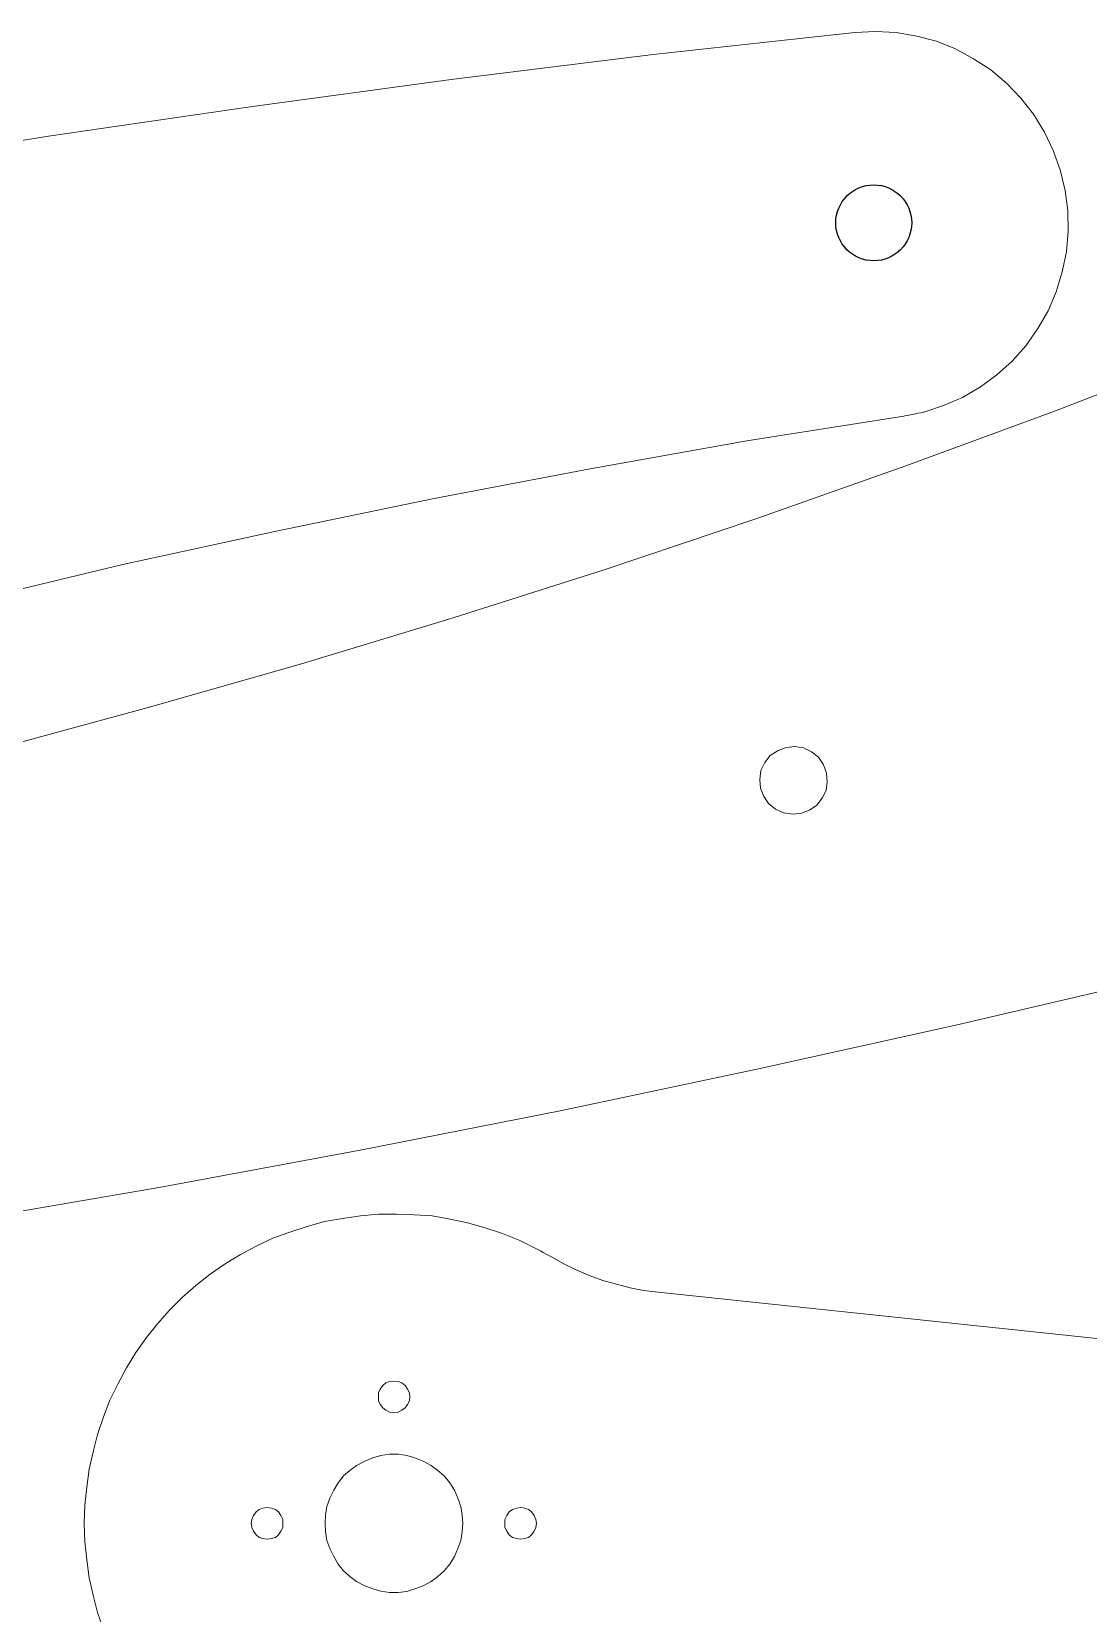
# Model space of a CAD drawing. Header units: millimetres. Extents: x -457 to 427, y -166 to 155.
# Drawn here: x -334.3 to -271.6, y 56.6 to 150.4 of the extents above; entities that cross this region are included whole.
import ezdxf

# ---------------------------------------------------------------- set-up
doc = ezdxf.new("R2010")
doc.units = ezdxf.units.MM
doc.header["$MEASUREMENT"] = 0
doc.layers.add('Livello 1', color=18, linetype='Continuous', true_color=0x000000)
doc.layers.add('Predefinito', color=18, linetype='Continuous', true_color=0x000000)

msp = doc.modelspace()

# ---------------------------------------------------------------- linework, layer by layer
at = {"layer": 'Livello 1', "lineweight": 20}
msp.add_line((-255.554, 71.283), (-297.135, 75.657), dxfattribs=at)
for points, knots in [([(-285.472, 150.303), (-285.472, 150.303), (-297.437, 149.012), (-297.437, 149.012), (-297.437, 149.012), (-309.395, 147.533), (-309.395, 147.533), (-309.395, 147.533), (-321.322, 145.912), (-321.322, 145.912), (-321.322, 145.912), (-333.259, 144.175), (-333.259, 144.175), (-333.259, 144.175), (-345.155, 142.259), (-345.155, 142.259), (-345.155, 142.259), (-357.026, 140.235), (-357.026, 140.235), (-357.026, 140.235), (-368.855, 138.032), (-368.855, 138.032), (-368.855, 138.032), (-380.696, 135.713), (-380.696, 135.713), (-380.696, 135.713), (-392.459, 133.224), (-392.459, 133.224), (-392.459, 133.224), (-404.233, 130.619), (-404.233, 130.619), (-404.233, 130.619), (-415.975, 127.871), (-415.975, 127.871), (-415.975, 127.871), (-427.639, 124.952), (-427.639, 124.952), (-427.639, 124.952), (-439.314, 121.917), (-439.314, 121.917)], [0, 0, 0, 0, 0.076923, 0.076923, 0.076923, 0.153846, 0.153846, 0.153846, 0.230769, 0.230769, 0.230769, 0.307692, 0.307692, 0.307692, 0.384615, 0.384615, 0.384615, 0.461538, 0.461538, 0.461538, 0.538462, 0.538462, 0.538462, 0.615385, 0.615385, 0.615385, 0.692308, 0.692308, 0.692308, 0.769231, 0.769231, 0.769231, 0.846154, 0.846154, 0.846154, 0.923077, 0.923077, 0.923077, 1, 1, 1, 1]), ([(-282.566, 127.58), (-282.553, 127.583), (-281.376, 127.817), (-281.376, 127.817), (-281.376, 127.817), (-280.219, 128.198), (-280.219, 128.198), (-280.219, 128.198), (-279.087, 128.686), (-279.087, 128.686), (-279.087, 128.686), (-278.022, 129.308), (-278.022, 129.308), (-278.022, 129.308), (-277.055, 130.022), (-277.055, 130.022), (-277.055, 130.022), (-276.149, 130.835), (-276.149, 130.835), (-276.149, 130.835), (-275.338, 131.739), (-275.338, 131.739), (-275.338, 131.739), (-274.633, 132.77), (-274.633, 132.77), (-274.633, 132.77), (-274.008, 133.819), (-274.008, 133.819), (-274.008, 133.819), (-273.551, 134.944), (-273.551, 134.944), (-273.551, 134.944), (-273.182, 136.123), (-273.182, 136.123), (-273.182, 136.123), (-272.929, 137.314), (-272.929, 137.314), (-272.929, 137.314), (-272.835, 138.543), (-272.835, 138.543), (-272.835, 138.543), (-272.848, 139.747), (-272.848, 139.747), (-272.848, 139.747), (-273.014, 140.954), (-273.014, 140.954), (-273.014, 140.954), (-273.296, 142.172), (-273.296, 142.172), (-273.296, 142.172), (-273.712, 143.321), (-273.712, 143.321), (-273.712, 143.321), (-274.227, 144.409), (-274.227, 144.409), (-274.227, 144.409), (-274.885, 145.464), (-274.885, 145.464), (-274.885, 145.464), (-275.635, 146.423), (-275.635, 146.423), (-275.635, 146.423), (-276.475, 147.286), (-276.475, 147.286), (-276.475, 147.286), (-277.416, 148.088), (-277.416, 148.088), (-277.416, 148.088), (-278.438, 148.757), (-278.438, 148.757), (-278.438, 148.757), (-279.516, 149.338), (-279.516, 149.338), (-279.516, 149.338), (-280.64, 149.795), (-280.64, 149.795), (-280.64, 149.795), (-281.803, 150.093), (-281.803, 150.093), (-281.803, 150.093), (-283.021, 150.302), (-283.021, 150.302), (-283.021, 150.302), (-284.242, 150.36), (-284.242, 150.36), (-284.242, 150.36), (-285.474, 150.302), (-285.474, 150.302)], [3, 3, 3, 3, 3.034289, 3.034289, 3.034289, 3.068779, 3.068779, 3.068779, 3.103268, 3.103268, 3.103268, 3.137758, 3.137758, 3.137758, 3.172248, 3.172248, 3.172248, 3.206737, 3.206737, 3.206737, 3.241227, 3.241227, 3.241227, 3.275717, 3.275717, 3.275717, 3.310207, 3.310207, 3.310207, 3.344696, 3.344696, 3.344696, 3.379186, 3.379186, 3.379186, 3.413676, 3.413676, 3.413676, 3.448165, 3.448165, 3.448165, 3.482655, 3.482655, 3.482655, 3.517145, 3.517145, 3.517145, 3.551634, 3.551634, 3.551634, 3.586124, 3.586124, 3.586124, 3.620614, 3.620614, 3.620614, 3.655103, 3.655103, 3.655103, 3.689593, 3.689593, 3.689593, 3.724083, 3.724083, 3.724083, 3.758572, 3.758572, 3.758572, 3.793062, 3.793062, 3.793062, 3.827552, 3.827552, 3.827552, 3.862041, 3.862041, 3.862041, 3.896531, 3.896531, 3.896531, 3.931021, 3.931021, 3.931021, 3.96551, 3.96551, 3.96551, 4, 4, 4, 4]), ([(-256.058, 134.846), (-256.058, 134.846), (-264.782, 131.285), (-264.782, 131.285), (-264.782, 131.285), (-273.583, 127.894), (-273.583, 127.894), (-273.583, 127.894), (-282.452, 124.639), (-282.452, 124.639), (-282.452, 124.639), (-291.347, 121.492), (-291.347, 121.492), (-291.347, 121.492), (-300.275, 118.488), (-300.275, 118.488), (-300.275, 118.488), (-309.272, 115.618), (-309.272, 115.618), (-309.272, 115.618), (-318.266, 112.9), (-318.266, 112.9), (-318.266, 112.9), (-327.364, 110.309), (-327.364, 110.309), (-327.364, 110.309), (-336.451, 107.834), (-336.451, 107.834), (-336.451, 107.834), (-345.581, 105.537), (-345.581, 105.537), (-345.581, 105.537), (-354.771, 103.34), (-354.771, 103.34), (-354.771, 103.34), (-363.966, 101.331), (-363.966, 101.331), (-363.966, 101.331), (-373.222, 99.42), (-373.222, 99.42), (-373.222, 99.42), (-382.474, 97.661), (-382.474, 97.661), (-382.474, 97.661), (-391.752, 96.01), (-391.752, 96.01), (-391.752, 96.01), (-401.071, 94.537), (-401.072, 94.537)], [1, 1, 1, 1, 1.0625, 1.0625, 1.0625, 1.125, 1.125, 1.125, 1.1875, 1.1875, 1.1875, 1.25, 1.25, 1.25, 1.3125, 1.3125, 1.3125, 1.375, 1.375, 1.375, 1.4375, 1.4375, 1.4375, 1.5, 1.5, 1.5, 1.5625, 1.5625, 1.5625, 1.625, 1.625, 1.625, 1.6875, 1.6875, 1.6875, 1.75, 1.75, 1.75, 1.8125, 1.8125, 1.8125, 1.875, 1.875, 1.875, 1.9375, 1.9375, 1.9375, 2, 2, 2, 2]), ([(-427.581, 87.272), (-427.58, 87.272), (-418.856, 90.833), (-418.856, 90.833), (-418.856, 90.833), (-410.055, 94.223), (-410.055, 94.223), (-410.055, 94.223), (-401.185, 97.478), (-401.185, 97.478), (-401.185, 97.478), (-392.291, 100.626), (-392.291, 100.626), (-392.291, 100.626), (-383.363, 103.63), (-383.363, 103.63), (-383.363, 103.63), (-374.366, 106.499), (-374.366, 106.499), (-374.366, 106.499), (-365.372, 109.217), (-365.372, 109.217), (-365.372, 109.217), (-356.273, 111.809), (-356.273, 111.809), (-356.273, 111.809), (-347.186, 114.284), (-347.186, 114.284), (-347.186, 114.284), (-338.057, 116.58), (-338.057, 116.58), (-338.057, 116.58), (-328.867, 118.777), (-328.867, 118.777), (-328.867, 118.777), (-319.672, 120.787), (-319.672, 120.787), (-319.672, 120.787), (-310.416, 122.697), (-310.416, 122.697), (-310.416, 122.697), (-301.163, 124.456), (-301.163, 124.456), (-301.163, 124.456), (-291.885, 126.108), (-291.885, 126.108), (-291.885, 126.108), (-282.566, 127.58), (-282.566, 127.58)], [2, 2, 2, 2, 2.0625, 2.0625, 2.0625, 2.125, 2.125, 2.125, 2.1875, 2.1875, 2.1875, 2.25, 2.25, 2.25, 2.3125, 2.3125, 2.3125, 2.375, 2.375, 2.375, 2.4375, 2.4375, 2.4375, 2.5, 2.5, 2.5, 2.5625, 2.5625, 2.5625, 2.625, 2.625, 2.625, 2.6875, 2.6875, 2.6875, 2.75, 2.75, 2.75, 2.8125, 2.8125, 2.8125, 2.875, 2.875, 2.875, 2.9375, 2.9375, 2.9375, 3, 3, 3, 3]), ([(-291.057, 105.523), (-291.057, 105.523), (-291.101, 106.041), (-291.101, 106.041), (-291.101, 106.041), (-291.038, 106.584), (-291.038, 106.584), (-291.038, 106.584), (-290.806, 107.053), (-290.806, 107.053), (-290.806, 107.053), (-290.487, 107.466), (-290.487, 107.466), (-290.487, 107.466), (-290.027, 107.761), (-290.027, 107.761), (-290.027, 107.761), (-289.542, 107.948), (-289.542, 107.948), (-289.542, 107.948), (-289.024, 107.992), (-289.024, 107.992), (-289.024, 107.992), (-288.516, 107.921), (-288.516, 107.921), (-288.516, 107.921), (-288.049, 107.689), (-288.049, 107.689), (-288.049, 107.689), (-287.635, 107.37), (-287.635, 107.37), (-287.635, 107.37), (-287.34, 106.91), (-287.34, 106.91), (-287.34, 106.91), (-287.153, 106.425), (-287.153, 106.425), (-287.153, 106.425), (-287.108, 105.906), (-287.108, 105.906), (-287.108, 105.906), (-287.18, 105.399), (-287.18, 105.399), (-287.18, 105.399), (-287.412, 104.931), (-287.412, 104.931), (-287.412, 104.931), (-287.731, 104.518), (-287.731, 104.518), (-287.731, 104.518), (-288.156, 104.231), (-288.156, 104.231), (-288.156, 104.231), (-288.639, 104.043), (-288.639, 104.043), (-288.639, 104.043), (-289.157, 103.999), (-289.157, 103.999), (-289.157, 103.999), (-289.701, 104.062), (-289.701, 104.062), (-289.701, 104.062), (-290.169, 104.294), (-290.169, 104.294), (-290.169, 104.294), (-290.583, 104.613), (-290.583, 104.613), (-290.583, 104.613), (-290.869, 105.038), (-290.869, 105.038), (-290.869, 105.038), (-291.057, 105.523), (-291.057, 105.523)], [0, 0, 0, 0, 0.041667, 0.041667, 0.041667, 0.083333, 0.083333, 0.083333, 0.125, 0.125, 0.125, 0.166667, 0.166667, 0.166667, 0.208333, 0.208333, 0.208333, 0.25, 0.25, 0.25, 0.291667, 0.291667, 0.291667, 0.333333, 0.333333, 0.333333, 0.375, 0.375, 0.375, 0.416667, 0.416667, 0.416667, 0.458333, 0.458333, 0.458333, 0.5, 0.5, 0.5, 0.541667, 0.541667, 0.541667, 0.583333, 0.583333, 0.583333, 0.625, 0.625, 0.625, 0.666667, 0.666667, 0.666667, 0.708333, 0.708333, 0.708333, 0.75, 0.75, 0.75, 0.791667, 0.791667, 0.791667, 0.833333, 0.833333, 0.833333, 0.875, 0.875, 0.875, 0.916667, 0.916667, 0.916667, 0.958333, 0.958333, 0.958333, 1, 1, 1, 1]), ([(-398.166, 71.815), (-398.085, 71.824), (-386.202, 73.106), (-386.202, 73.106), (-386.202, 73.106), (-374.242, 74.584), (-374.242, 74.584), (-374.242, 74.584), (-362.316, 76.205), (-362.316, 76.205), (-362.316, 76.205), (-350.379, 77.943), (-350.379, 77.943), (-350.379, 77.943), (-338.483, 79.859), (-338.483, 79.859), (-338.483, 79.859), (-326.613, 81.883), (-326.613, 81.883), (-326.613, 81.883), (-314.783, 84.086), (-314.783, 84.086), (-314.783, 84.086), (-302.942, 86.404), (-302.942, 86.404), (-302.942, 86.404), (-291.179, 88.894), (-291.179, 88.894), (-291.179, 88.894), (-279.405, 91.499), (-279.405, 91.499), (-279.405, 91.499), (-267.663, 94.247), (-267.663, 94.247), (-267.663, 94.247), (-255.998, 97.167), (-255.998, 97.167), (-255.998, 97.167), (-244.323, 100.201), (-244.324, 100.201)], [3, 3, 3, 3, 3.076682, 3.076682, 3.076682, 3.153625, 3.153625, 3.153625, 3.230568, 3.230568, 3.230568, 3.307512, 3.307512, 3.307512, 3.384455, 3.384455, 3.384455, 3.461398, 3.461398, 3.461398, 3.538341, 3.538341, 3.538341, 3.615284, 3.615284, 3.615284, 3.692227, 3.692227, 3.692227, 3.769171, 3.769171, 3.769171, 3.846114, 3.846114, 3.846114, 3.923057, 3.923057, 3.923057, 4, 4, 4, 4]), ([(-303.458, 77.753), (-303.466, 77.758), (-304.414, 78.268), (-304.414, 78.268), (-304.414, 78.268), (-305.37, 78.746), (-305.37, 78.746), (-305.37, 78.746), (-306.362, 79.15), (-306.362, 79.15), (-306.362, 79.15), (-307.392, 79.481), (-307.392, 79.481), (-307.392, 79.481), (-308.422, 79.775), (-308.422, 79.775), (-308.422, 79.775), (-309.452, 79.996), (-309.452, 79.996), (-309.452, 79.996), (-310.516, 80.18), (-310.516, 80.18), (-310.516, 80.18), (-311.583, 80.253), (-311.583, 80.253), (-311.583, 80.253), (-312.649, 80.29), (-312.649, 80.29), (-312.649, 80.29), (-313.714, 80.29), (-313.714, 80.29), (-313.714, 80.29), (-314.781, 80.18), (-314.781, 80.18), (-314.781, 80.18), (-315.846, 80.033), (-315.846, 80.033), (-315.846, 80.033), (-316.912, 79.849), (-316.912, 79.849), (-316.912, 79.849), (-317.942, 79.555), (-317.942, 79.555), (-317.942, 79.555), (-318.971, 79.224), (-318.971, 79.224), (-318.971, 79.224), (-319.964, 78.856), (-319.964, 78.856), (-319.964, 78.856), (-320.92, 78.415), (-320.92, 78.415), (-320.92, 78.415), (-321.876, 77.901), (-321.876, 77.901), (-321.876, 77.901), (-322.795, 77.349), (-322.795, 77.349), (-322.795, 77.349), (-323.677, 76.724), (-323.677, 76.724), (-323.677, 76.724), (-324.523, 76.063), (-324.523, 76.063), (-324.523, 76.063), (-325.331, 75.364), (-325.331, 75.364), (-325.331, 75.364), (-326.103, 74.592), (-326.103, 74.592), (-326.103, 74.592), (-326.802, 73.783), (-326.802, 73.783), (-326.802, 73.783), (-327.464, 72.974), (-327.464, 72.974), (-327.464, 72.974), (-328.089, 72.092), (-328.089, 72.092), (-328.089, 72.092), (-328.64, 71.173), (-328.64, 71.173), (-328.64, 71.173), (-329.155, 70.217), (-329.155, 70.217), (-329.155, 70.217), (-329.632, 69.261), (-329.632, 69.261), (-329.632, 69.261), (-330, 68.269), (-330, 68.269), (-330, 68.269), (-330.368, 67.239), (-330.368, 67.239), (-330.368, 67.239), (-330.625, 66.21), (-330.625, 66.21), (-330.625, 66.21), (-330.846, 65.18), (-330.846, 65.18), (-330.846, 65.18), (-330.993, 64.114), (-330.993, 64.114), (-330.993, 64.114), (-331.103, 63.048), (-331.103, 63.048), (-331.103, 63.048), (-331.141, 61.982), (-331.141, 61.982), (-331.141, 61.982), (-331.103, 60.879), (-331.103, 60.879), (-331.103, 60.879), (-330.993, 59.813), (-330.993, 59.813), (-330.993, 59.813), (-330.846, 58.747), (-330.846, 58.747), (-330.846, 58.747), (-330.625, 57.718), (-330.625, 57.718), (-330.625, 57.718), (-330.368, 56.688), (-330.368, 56.688), (-330.368, 56.688), (-330, 55.659), (-330, 55.659), (-330, 55.659), (-329.632, 54.666), (-329.632, 54.666), (-329.632, 54.666), (-329.155, 53.711), (-329.155, 53.711), (-329.155, 53.711), (-328.64, 52.754), (-328.64, 52.754), (-328.64, 52.754), (-328.089, 51.834), (-328.089, 51.834), (-328.089, 51.834), (-327.464, 50.953), (-327.464, 50.953), (-327.464, 50.953), (-326.802, 50.144), (-326.802, 50.144), (-326.802, 50.144), (-326.103, 49.336), (-326.103, 49.336), (-326.103, 49.336), (-325.331, 48.564), (-325.331, 48.564), (-325.331, 48.564), (-324.523, 47.865), (-324.523, 47.865), (-324.523, 47.865), (-323.677, 47.203), (-323.677, 47.203), (-323.677, 47.203), (-322.795, 46.578), (-322.795, 46.578), (-322.795, 46.578), (-321.876, 46.027), (-321.876, 46.027), (-321.876, 46.027), (-320.92, 45.513), (-320.92, 45.513), (-320.92, 45.513), (-319.964, 45.072), (-319.964, 45.072), (-319.964, 45.072), (-318.971, 44.704), (-318.971, 44.704), (-318.971, 44.704), (-317.942, 44.373), (-317.942, 44.373), (-317.942, 44.373), (-316.912, 44.079), (-316.912, 44.079), (-316.912, 44.079), (-315.846, 43.895), (-315.846, 43.895), (-315.846, 43.895), (-314.781, 43.749), (-314.781, 43.749), (-314.781, 43.749), (-313.714, 43.638), (-313.714, 43.638), (-313.714, 43.638), (-312.649, 43.638), (-312.649, 43.638), (-312.649, 43.638), (-311.583, 43.676), (-311.583, 43.676), (-311.583, 43.676), (-310.517, 43.749), (-310.517, 43.749), (-310.517, 43.749), (-309.452, 43.933), (-309.452, 43.933), (-309.452, 43.933), (-308.422, 44.154), (-308.422, 44.154), (-308.422, 44.154), (-307.392, 44.448), (-307.392, 44.448), (-307.392, 44.448), (-306.363, 44.779), (-306.363, 44.779), (-306.363, 44.779), (-305.37, 45.184), (-305.37, 45.184), (-305.37, 45.184), (-304.414, 45.662), (-304.414, 45.662), (-304.414, 45.662), (-303.458, 46.176), (-303.458, 46.176)], [86.620405, 86.620405, 86.620405, 86.620405, 86.634234, 86.634234, 86.634234, 86.648124, 86.648124, 86.648124, 86.662014, 86.662014, 86.662014, 86.675903, 86.675903, 86.675903, 86.689793, 86.689793, 86.689793, 86.703683, 86.703683, 86.703683, 86.717572, 86.717572, 86.717572, 86.731462, 86.731462, 86.731462, 86.745352, 86.745352, 86.745352, 86.759242, 86.759242, 86.759242, 86.773131, 86.773131, 86.773131, 86.787021, 86.787021, 86.787021, 86.800911, 86.800911, 86.800911, 86.8148, 86.8148, 86.8148, 86.82869, 86.82869, 86.82869, 86.84258, 86.84258, 86.84258, 86.85647, 86.85647, 86.85647, 86.870359, 86.870359, 86.870359, 86.884249, 86.884249, 86.884249, 86.898139, 86.898139, 86.898139, 86.912029, 86.912029, 86.912029, 86.925918, 86.925918, 86.925918, 86.939808, 86.939808, 86.939808, 86.953698, 86.953698, 86.953698, 86.967587, 86.967587, 86.967587, 86.981477, 86.981477, 86.981477, 86.995367, 86.995367, 86.995367, 87.009257, 87.009257, 87.009257, 87.023146, 87.023146, 87.023146, 87.037036, 87.037036, 87.037036, 87.050926, 87.050926, 87.050926, 87.064816, 87.064816, 87.064816, 87.078705, 87.078705, 87.078705, 87.092595, 87.092595, 87.092595, 87.106485, 87.106485, 87.106485, 87.120374, 87.120374, 87.120374, 87.134264, 87.134264, 87.134264, 87.148154, 87.148154, 87.148154, 87.162044, 87.162044, 87.162044, 87.175933, 87.175933, 87.175933, 87.189823, 87.189823, 87.189823, 87.203713, 87.203713, 87.203713, 87.217603, 87.217603, 87.217603, 87.231492, 87.231492, 87.231492, 87.245382, 87.245382, 87.245382, 87.259272, 87.259272, 87.259272, 87.273161, 87.273161, 87.273161, 87.287051, 87.287051, 87.287051, 87.300941, 87.300941, 87.300941, 87.314831, 87.314831, 87.314831, 87.32872, 87.32872, 87.32872, 87.34261, 87.34261, 87.34261, 87.3565, 87.3565, 87.3565, 87.37039, 87.37039, 87.37039, 87.384279, 87.384279, 87.384279, 87.398169, 87.398169, 87.398169, 87.412059, 87.412059, 87.412059, 87.425948, 87.425948, 87.425948, 87.439838, 87.439838, 87.439838, 87.453728, 87.453728, 87.453728, 87.467618, 87.467618, 87.467618, 87.481507, 87.481507, 87.481507, 87.495397, 87.495397, 87.495397, 87.509287, 87.509287, 87.509287, 87.523177, 87.523177, 87.523177, 87.537066, 87.537066, 87.537066, 87.550956, 87.550956, 87.550956, 87.564846, 87.564846, 87.564846, 87.578735, 87.578735, 87.578735, 87.592625, 87.592625, 87.592625, 87.606515, 87.606515, 87.606515, 87.620405, 87.620405, 87.620405, 87.620405]), ([(-297.135, 75.657), (-297.135, 75.657), (-297.98, 75.768), (-297.98, 75.768), (-297.98, 75.768), (-298.789, 75.915), (-298.789, 75.915), (-298.789, 75.915), (-299.598, 76.136), (-299.598, 76.136), (-299.598, 76.136), (-300.406, 76.356), (-300.406, 76.356), (-300.406, 76.356), (-301.214, 76.65), (-301.214, 76.65), (-301.214, 76.65), (-301.987, 76.981), (-301.987, 76.981), (-301.987, 76.981), (-302.723, 77.349), (-302.723, 77.349), (-302.723, 77.349), (-303.458, 77.753), (-303.458, 77.753)], [85.620405, 85.620405, 85.620405, 85.620405, 85.745405, 85.745405, 85.745405, 85.870405, 85.870405, 85.870405, 85.995405, 85.995405, 85.995405, 86.120405, 86.120405, 86.120405, 86.245405, 86.245405, 86.245405, 86.370405, 86.370405, 86.370405, 86.495405, 86.495405, 86.495405, 86.620405, 86.620405, 86.620405, 86.620405]), ([(-313.715, 69.481), (-313.715, 69.481), (-313.715, 69.702), (-313.715, 69.702), (-313.715, 69.702), (-313.605, 69.923), (-313.605, 69.923), (-313.605, 69.923), (-313.458, 70.143), (-313.458, 70.143), (-313.458, 70.143), (-313.274, 70.29), (-313.274, 70.29), (-313.274, 70.29), (-313.053, 70.364), (-313.053, 70.364), (-313.053, 70.364), (-312.796, 70.401), (-312.796, 70.401), (-312.796, 70.401), (-312.539, 70.364), (-312.539, 70.364), (-312.539, 70.364), (-312.318, 70.29), (-312.318, 70.29), (-312.318, 70.29), (-312.134, 70.143), (-312.134, 70.143), (-312.134, 70.143), (-311.987, 69.923), (-311.987, 69.923), (-311.987, 69.923), (-311.877, 69.702), (-311.877, 69.702), (-311.877, 69.702), (-311.84, 69.481), (-311.84, 69.481), (-311.84, 69.481), (-311.877, 69.224), (-311.877, 69.224), (-311.877, 69.224), (-311.987, 69.003), (-311.987, 69.003), (-311.987, 69.003), (-312.134, 68.819), (-312.134, 68.819), (-312.134, 68.819), (-312.318, 68.672), (-312.318, 68.672), (-312.318, 68.672), (-312.539, 68.562), (-312.539, 68.562), (-312.539, 68.562), (-312.796, 68.525), (-312.796, 68.525), (-312.796, 68.525), (-313.053, 68.562), (-313.053, 68.562), (-313.053, 68.562), (-313.274, 68.672), (-313.274, 68.672), (-313.274, 68.672), (-313.458, 68.819), (-313.458, 68.819), (-313.458, 68.819), (-313.605, 69.003), (-313.605, 69.003), (-313.605, 69.003), (-313.715, 69.224), (-313.715, 69.224), (-313.715, 69.224), (-313.715, 69.481), (-313.715, 69.481)], [0, 0, 0, 0, 0.041667, 0.041667, 0.041667, 0.083333, 0.083333, 0.083333, 0.125, 0.125, 0.125, 0.166667, 0.166667, 0.166667, 0.208333, 0.208333, 0.208333, 0.25, 0.25, 0.25, 0.291667, 0.291667, 0.291667, 0.333333, 0.333333, 0.333333, 0.375, 0.375, 0.375, 0.416667, 0.416667, 0.416667, 0.458333, 0.458333, 0.458333, 0.5, 0.5, 0.5, 0.541667, 0.541667, 0.541667, 0.583333, 0.583333, 0.583333, 0.625, 0.625, 0.625, 0.666667, 0.666667, 0.666667, 0.708333, 0.708333, 0.708333, 0.75, 0.75, 0.75, 0.791667, 0.791667, 0.791667, 0.833333, 0.833333, 0.833333, 0.875, 0.875, 0.875, 0.916667, 0.916667, 0.916667, 0.958333, 0.958333, 0.958333, 1, 1, 1, 1]), ([(-316.877, 61.981), (-316.877, 61.981), (-316.84, 62.459), (-316.84, 62.459), (-316.84, 62.459), (-316.766, 62.974), (-316.766, 62.974), (-316.766, 62.974), (-316.582, 63.452), (-316.582, 63.452), (-316.582, 63.452), (-316.362, 63.93), (-316.362, 63.93), (-316.362, 63.93), (-316.105, 64.371), (-316.105, 64.371), (-316.105, 64.371), (-315.774, 64.775), (-315.774, 64.775), (-315.774, 64.775), (-315.406, 65.106), (-315.406, 65.106), (-315.406, 65.106), (-315.001, 65.4), (-315.001, 65.4), (-315.001, 65.4), (-314.523, 65.658), (-314.523, 65.658), (-314.523, 65.658), (-314.045, 65.842), (-314.045, 65.842), (-314.045, 65.842), (-313.567, 65.988), (-313.567, 65.988), (-313.567, 65.988), (-313.052, 66.062), (-313.052, 66.062), (-313.052, 66.062), (-312.538, 66.062), (-312.538, 66.062), (-312.538, 66.062), (-312.024, 65.988), (-312.024, 65.988), (-312.024, 65.988), (-311.546, 65.842), (-311.546, 65.842), (-311.546, 65.842), (-311.068, 65.658), (-311.068, 65.658), (-311.068, 65.658), (-310.589, 65.4), (-310.589, 65.4), (-310.589, 65.4), (-310.185, 65.106), (-310.185, 65.106), (-310.185, 65.106), (-309.817, 64.775), (-309.817, 64.775), (-309.817, 64.775), (-309.487, 64.371), (-309.487, 64.371), (-309.487, 64.371), (-309.192, 63.93), (-309.192, 63.93), (-309.192, 63.93), (-309.008, 63.452), (-309.008, 63.452), (-309.008, 63.452), (-308.825, 62.974), (-308.825, 62.974), (-308.825, 62.974), (-308.751, 62.459), (-308.751, 62.459), (-308.751, 62.459), (-308.714, 61.981), (-308.714, 61.981), (-308.714, 61.981), (-308.751, 61.467), (-308.751, 61.467), (-308.751, 61.467), (-308.825, 60.952), (-308.825, 60.952), (-308.825, 60.952), (-309.008, 60.474), (-309.008, 60.474), (-309.008, 60.474), (-309.192, 59.996), (-309.192, 59.996), (-309.192, 59.996), (-309.487, 59.555), (-309.487, 59.555), (-309.487, 59.555), (-309.817, 59.15), (-309.817, 59.15), (-309.817, 59.15), (-310.185, 58.819), (-310.185, 58.819), (-310.185, 58.819), (-310.589, 58.525), (-310.589, 58.525), (-310.589, 58.525), (-311.068, 58.268), (-311.068, 58.268), (-311.068, 58.268), (-311.546, 58.084), (-311.546, 58.084), (-311.546, 58.084), (-312.024, 57.937), (-312.024, 57.937), (-312.024, 57.937), (-312.538, 57.864), (-312.538, 57.864), (-312.538, 57.864), (-313.052, 57.864), (-313.052, 57.864), (-313.052, 57.864), (-313.567, 57.938), (-313.567, 57.938), (-313.567, 57.938), (-314.045, 58.084), (-314.045, 58.084), (-314.045, 58.084), (-314.523, 58.268), (-314.523, 58.268), (-314.523, 58.268), (-315.001, 58.526), (-315.001, 58.526), (-315.001, 58.526), (-315.406, 58.82), (-315.406, 58.82), (-315.406, 58.82), (-315.774, 59.151), (-315.774, 59.151), (-315.774, 59.151), (-316.105, 59.555), (-316.105, 59.555), (-316.105, 59.555), (-316.362, 59.996), (-316.362, 59.996), (-316.362, 59.996), (-316.582, 60.474), (-316.582, 60.474), (-316.582, 60.474), (-316.766, 60.952), (-316.766, 60.952), (-316.766, 60.952), (-316.84, 61.467), (-316.84, 61.467), (-316.84, 61.467), (-316.877, 61.981), (-316.877, 61.981)], [0, 0, 0, 0, 0.02, 0.02, 0.02, 0.04, 0.04, 0.04, 0.06, 0.06, 0.06, 0.08, 0.08, 0.08, 0.1, 0.1, 0.1, 0.12, 0.12, 0.12, 0.14, 0.14, 0.14, 0.16, 0.16, 0.16, 0.18, 0.18, 0.18, 0.2, 0.2, 0.2, 0.22, 0.22, 0.22, 0.24, 0.24, 0.24, 0.26, 0.26, 0.26, 0.28, 0.28, 0.28, 0.3, 0.3, 0.3, 0.32, 0.32, 0.32, 0.34, 0.34, 0.34, 0.36, 0.36, 0.36, 0.38, 0.38, 0.38, 0.4, 0.4, 0.4, 0.42, 0.42, 0.42, 0.44, 0.44, 0.44, 0.46, 0.46, 0.46, 0.48, 0.48, 0.48, 0.5, 0.5, 0.5, 0.52, 0.52, 0.52, 0.54, 0.54, 0.54, 0.56, 0.56, 0.56, 0.58, 0.58, 0.58, 0.6, 0.6, 0.6, 0.62, 0.62, 0.62, 0.64, 0.64, 0.64, 0.66, 0.66, 0.66, 0.68, 0.68, 0.68, 0.7, 0.7, 0.7, 0.72, 0.72, 0.72, 0.74, 0.74, 0.74, 0.76, 0.76, 0.76, 0.78, 0.78, 0.78, 0.8, 0.8, 0.8, 0.82, 0.82, 0.82, 0.84, 0.84, 0.84, 0.86, 0.86, 0.86, 0.88, 0.88, 0.88, 0.9, 0.9, 0.9, 0.92, 0.92, 0.92, 0.94, 0.94, 0.94, 0.96, 0.96, 0.96, 0.98, 0.98, 0.98, 1, 1, 1, 1]), ([(-321.252, 61.981), (-321.252, 61.981), (-321.215, 62.202), (-321.215, 62.202), (-321.215, 62.202), (-321.105, 62.423), (-321.105, 62.423), (-321.105, 62.423), (-320.958, 62.644), (-320.958, 62.644), (-320.958, 62.644), (-320.774, 62.79), (-320.774, 62.79), (-320.774, 62.79), (-320.553, 62.864), (-320.553, 62.864), (-320.553, 62.864), (-320.296, 62.901), (-320.296, 62.901), (-320.296, 62.901), (-320.038, 62.864), (-320.038, 62.864), (-320.038, 62.864), (-319.818, 62.79), (-319.818, 62.79), (-319.818, 62.79), (-319.634, 62.644), (-319.634, 62.644), (-319.634, 62.644), (-319.487, 62.423), (-319.487, 62.423), (-319.487, 62.423), (-319.377, 62.202), (-319.377, 62.202), (-319.377, 62.202), (-319.377, 61.981), (-319.377, 61.981), (-319.377, 61.981), (-319.377, 61.724), (-319.377, 61.724), (-319.377, 61.724), (-319.487, 61.503), (-319.487, 61.503), (-319.487, 61.503), (-319.634, 61.282), (-319.634, 61.282), (-319.634, 61.282), (-319.818, 61.135), (-319.818, 61.135), (-319.818, 61.135), (-320.038, 61.062), (-320.038, 61.062), (-320.038, 61.062), (-320.296, 61.025), (-320.296, 61.025), (-320.296, 61.025), (-320.553, 61.062), (-320.553, 61.062), (-320.553, 61.062), (-320.774, 61.135), (-320.774, 61.135), (-320.774, 61.135), (-320.958, 61.282), (-320.958, 61.282), (-320.958, 61.282), (-321.105, 61.503), (-321.105, 61.503), (-321.105, 61.503), (-321.215, 61.724), (-321.215, 61.724), (-321.215, 61.724), (-321.252, 61.981), (-321.252, 61.981)], [0, 0, 0, 0, 0.041667, 0.041667, 0.041667, 0.083333, 0.083333, 0.083333, 0.125, 0.125, 0.125, 0.166667, 0.166667, 0.166667, 0.208333, 0.208333, 0.208333, 0.25, 0.25, 0.25, 0.291667, 0.291667, 0.291667, 0.333333, 0.333333, 0.333333, 0.375, 0.375, 0.375, 0.416667, 0.416667, 0.416667, 0.458333, 0.458333, 0.458333, 0.5, 0.5, 0.5, 0.541667, 0.541667, 0.541667, 0.583333, 0.583333, 0.583333, 0.625, 0.625, 0.625, 0.666667, 0.666667, 0.666667, 0.708333, 0.708333, 0.708333, 0.75, 0.75, 0.75, 0.791667, 0.791667, 0.791667, 0.833333, 0.833333, 0.833333, 0.875, 0.875, 0.875, 0.916667, 0.916667, 0.916667, 0.958333, 0.958333, 0.958333, 1, 1, 1, 1]), ([(-306.215, 61.981), (-306.215, 61.981), (-306.215, 62.202), (-306.215, 62.202), (-306.215, 62.202), (-306.105, 62.423), (-306.105, 62.423), (-306.105, 62.423), (-305.958, 62.644), (-305.958, 62.644), (-305.958, 62.644), (-305.774, 62.79), (-305.774, 62.79), (-305.774, 62.79), (-305.517, 62.864), (-305.517, 62.864), (-305.517, 62.864), (-305.296, 62.901), (-305.296, 62.901), (-305.296, 62.901), (-305.039, 62.864), (-305.039, 62.864), (-305.039, 62.864), (-304.818, 62.79), (-304.818, 62.79), (-304.818, 62.79), (-304.634, 62.644), (-304.634, 62.644), (-304.634, 62.644), (-304.488, 62.423), (-304.488, 62.423), (-304.488, 62.423), (-304.377, 62.202), (-304.377, 62.202), (-304.377, 62.202), (-304.339, 61.981), (-304.339, 61.981), (-304.339, 61.981), (-304.377, 61.724), (-304.377, 61.724), (-304.377, 61.724), (-304.488, 61.503), (-304.488, 61.503), (-304.488, 61.503), (-304.634, 61.282), (-304.634, 61.282), (-304.634, 61.282), (-304.818, 61.135), (-304.818, 61.135), (-304.818, 61.135), (-305.039, 61.062), (-305.039, 61.062), (-305.039, 61.062), (-305.296, 61.025), (-305.296, 61.025), (-305.296, 61.025), (-305.517, 61.062), (-305.517, 61.062), (-305.517, 61.062), (-305.774, 61.135), (-305.774, 61.135), (-305.774, 61.135), (-305.958, 61.282), (-305.958, 61.282), (-305.958, 61.282), (-306.105, 61.503), (-306.105, 61.503), (-306.105, 61.503), (-306.215, 61.724), (-306.215, 61.724), (-306.215, 61.724), (-306.215, 61.981), (-306.215, 61.981)], [0, 0, 0, 0, 0.041667, 0.041667, 0.041667, 0.083333, 0.083333, 0.083333, 0.125, 0.125, 0.125, 0.166667, 0.166667, 0.166667, 0.208333, 0.208333, 0.208333, 0.25, 0.25, 0.25, 0.291667, 0.291667, 0.291667, 0.333333, 0.333333, 0.333333, 0.375, 0.375, 0.375, 0.416667, 0.416667, 0.416667, 0.458333, 0.458333, 0.458333, 0.5, 0.5, 0.5, 0.541667, 0.541667, 0.541667, 0.583333, 0.583333, 0.583333, 0.625, 0.625, 0.625, 0.666667, 0.666667, 0.666667, 0.708333, 0.708333, 0.708333, 0.75, 0.75, 0.75, 0.791667, 0.791667, 0.791667, 0.833333, 0.833333, 0.833333, 0.875, 0.875, 0.875, 0.916667, 0.916667, 0.916667, 0.958333, 0.958333, 0.958333, 1, 1, 1, 1])]:
    msp.add_open_spline(points, degree=3, knots=knots, dxfattribs=at)
at = {"layer": 'Predefinito'}
msp.add_circle((-284.355, 139.03), 2.25, dxfattribs=at)

doc.saveas('drawing.dxf')
